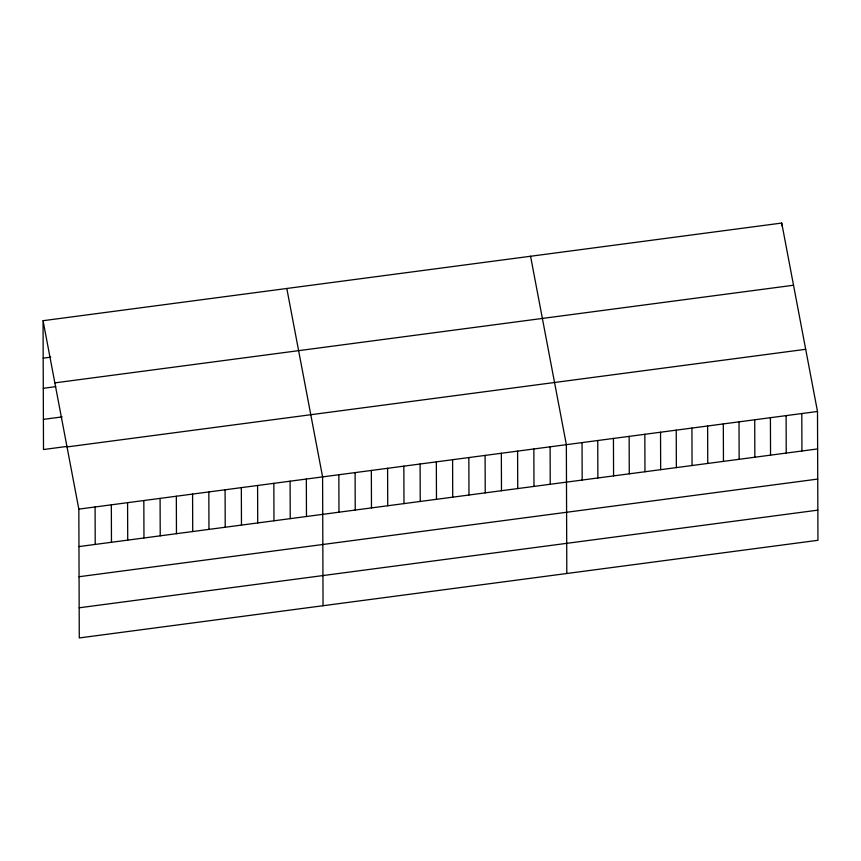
<?xml version="1.0" encoding="UTF-8"?>
<svg xmlns="http://www.w3.org/2000/svg" width="861" height="861" viewBox="0 0 861 861"><rect width="100%" height="100%" fill="white"/><g stroke="black" fill="none" stroke-linecap="round" stroke-linejoin="round"><path stroke-width="1.29" d="M43.05 320.701L781.723 223.053L817.498 411.472L817.95 540.299L79.277 637.947L78.835 509.12L43.05 320.701L43.502 449.528L67.255 446.385M43.179 358.154L50.681 357.164M54.856 382.876L793.53 285.239M43.287 388.311L55.782 386.654M43.394 419.372L62.143 416.896M67.029 446.945L805.692 349.297M78.835 509.12L817.498 411.472M78.964 546.574L817.627 448.925M79.072 576.719L817.735 479.071M79.18 607.791L817.842 510.142M530.57 256.255L566.355 444.674L566.807 573.501M286.81 288.478L322.595 476.897L323.047 605.724M801.806 413.549L801.935 451.003M786.104 415.626L786.233 453.069M781.723 223.053L781.723 225.733M770.412 417.693L770.541 455.146M754.71 419.77L754.849 457.223M739.018 421.847L739.147 459.3M723.315 423.924L723.455 461.378M707.624 426.001L707.753 463.444M691.932 428.068L692.061 465.521M676.229 430.145L676.359 467.598M660.538 432.222L660.667 469.675M644.835 434.299L644.964 471.753M629.143 436.376L629.273 473.819M613.441 438.443L613.57 475.896M597.749 440.52L597.878 477.973M582.047 442.597L582.176 480.051M550.104 446.816L550.233 484.269M533.852 448.968L533.981 486.422M517.601 451.121L517.73 488.564M501.35 453.263L501.479 490.716M485.098 455.415L485.227 492.869M468.847 457.557L468.976 495.01M452.595 459.709L452.725 497.163M436.344 461.862L436.473 499.305M420.093 464.004L420.233 501.457M403.841 466.156L403.981 503.61M387.59 468.298L387.73 505.751M371.349 470.45L371.478 507.904M355.098 472.603L355.227 510.046M338.847 474.745L338.976 512.198M306.344 479.039L306.473 516.492M290.092 481.191L290.222 518.645M273.841 483.344L273.97 520.787M257.59 485.486L257.719 522.939M241.338 487.638L241.467 525.092M225.087 489.78L225.216 527.233M208.836 491.932L208.965 529.386M192.584 494.085L192.713 531.528M176.333 496.227L176.462 533.68M160.081 498.379L160.221 535.833M143.83 500.532L143.97 537.974M127.579 502.673L127.719 540.127M111.338 504.826L111.467 542.269M95.087 506.968L95.216 544.421"/></g></svg>
